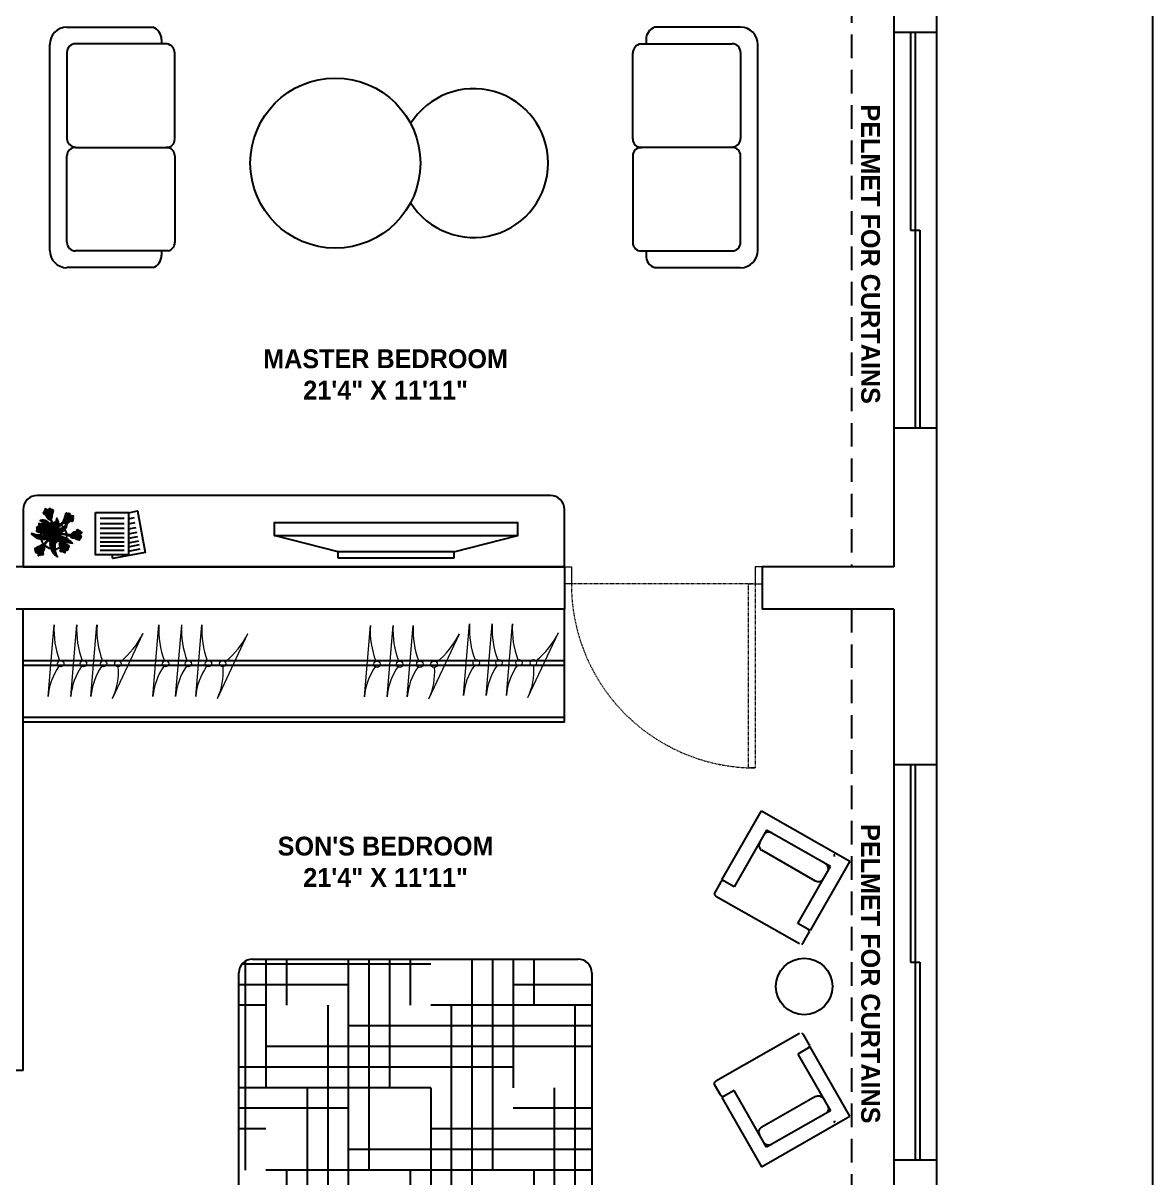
# Model space of a CAD drawing. Header units: inches. Extents: x 9636 to 21597, y -10243 to 557.
# Drawn here: x 13231.5 to 13471.5, y -9154.1 to -8908.9 of the extents above; entities that cross this region are included whole.
import ezdxf

# ---------------------------------------------------------------- set-up
doc = ezdxf.new("R2010")
doc.units = ezdxf.units.IN
doc.header["$MEASUREMENT"] = 0
for name, pattern in [('AUDIT_D_060311083008-3', [0]), ('DASHED', [0.75, 0.5, -0.25]), ('DASHED2', [0.375, 0.25, -0.125]), ('HIDDEN', [0.375, 0.25, -0.125])]:
    doc.linetypes.add(name, pattern=pattern)
for name, color, linetype in [('2', 9, 'Continuous'), ('8', 8, 'Continuous'), ('A-DOOR', 251, 'AUDIT_D_060311083008-3'), ('A-Door-Frame', 1, 'Continuous'), ('A-Door-Swing', 8, 'HIDDEN'), ('COTA', 254, 'Continuous'), ('IEL-HATCH-002', 7, 'Continuous'), ('M40-KOLTUKSUNGERI', 136, 'Continuous'), ('vflor', 10, 'Continuous'), ('vflor2', 50, 'Continuous'), ('Vflores5', 230, 'Continuous'), ('vfolha', 72, 'Continuous'), ('vfolha3', 86, 'Continuous')]:
    doc.layers.add(name, color=color, linetype=linetype)
doc.layers.add('Furniture', color=251, linetype='Continuous', lineweight=18)
doc.styles.add('HEMI', font='stylu.ttf')
pattern_1 = [(90, (16.9, 0), (-744, 744), [744, -744]), (90, (140.9, 0), (-744, 744), [744, -744]), (90, (264.9, 0), (-744, 744), [744, -744]), (90, (388.9, 0), (-744, 744), [744, -744]), (90, (512.9, 0), (-744, 744), [744, -744]), (90, (636.9, 0), (-744, 744), [744, -744]), (90, (760.9, 0), (-744, 744), [744, -744]), (0, (16.9, 744), (744, -744), [744, -744]), (0, (16.9, 868), (744, -744), [744, -744]), (0, (16.9, 992), (744, -744), [744, -744]), (0, (16.9, 1116), (744, -744), [744, -744]), (0, (16.9, 1240), (744, -744), [744, -744]), (0, (16.9, 1364), (744, -744), [744, -744]), (0, (16.9, 1488), (744, -744), [744, -744])]
pattern_2 = [(90, (-251.9726772, -167.8507474), (-0.001875, 3e-19), [])]
pattern_3 = [(90, (-2438.3887037, 74.9963485), (-0.0028125, 2e-19), [])]
pattern_4 = [(90, (-251.97267724, -167.85074738), (-0.000375, 8e-20), [])]
pattern_5 = [(90, (-251.9726772, -167.8507474), (-0.001125, 2e-19), [])]

# ---------------------------------------------------------------- blocks, each defined once
blk = doc.blocks.new('db')
at = {"layer": 'IEL-HATCH-002', "transparency": 33554687}
h = blk.add_hatch(dxfattribs=at)
h.set_pattern_fill('AR-PARQ1', color=253, scale=62)
h.set_pattern_definition(pattern_1)
h.paths.add_polyline_path([(3316.83, 804.31), (3284.13, 804.31, 0.147224), (3264.9, 797.58, -0.185244), (3241.83, 789.83), (3241.83, 743.73, 0.414214), (3244.71, 740.84), (3313.94, 740.84, 0.414214), (3316.83, 743.73)])
h = blk.add_hatch(dxfattribs=at)
h.set_pattern_fill('AR-PARQ1', color=253, scale=62)
h.set_pattern_definition(pattern_1)
h.paths.add_polyline_path([(3316.83, 804.31), (3284.13, 804.31, 0.147224), (3264.9, 797.58, -0.185244), (3241.83, 789.83), (3241.83, 743.73, 0.414214), (3244.71, 740.84), (3313.94, 740.84, 0.414214), (3316.83, 743.73)])
h = blk.add_hatch(dxfattribs=at)
h.set_pattern_fill('HOUND', color=33, scale=70)
h.set_pattern_definition([(0, (16.908, 0), (17.5, 4.375), [70, -35]), (90, (16.908, 0), (-4.375, -17.5), [70, -35])])
h.paths.add_polyline_path([(3316.83, 804.31), (3284.13, 804.31, 0.147224), (3264.9, 797.58, -0.185244), (3241.83, 789.83), (3241.83, 743.73, 0.414214), (3244.71, 740.84), (3313.94, 740.84, 0.414214), (3316.83, 743.73)])
at = {"color": 0, "linetype": 'ByBlock'}
for p, q in [((3241.83, 824.5), (3316.83, 824.5)), ((3241.83, 821.61), (3241.83, 824.5)), ((3316.83, 821.61), (3316.83, 824.5)), ((3241.83, 821.61), (3316.83, 821.61)), ((3244.71, 819.69), (3244.71, 806.23)), ((3276.44, 819.69), (3244.71, 819.69)), ((3276.44, 806.23), (3276.44, 819.69)), ((3313.94, 819.69), (3282.21, 819.69)), ((3282.21, 819.69), (3282.21, 806.23)), ((3313.94, 806.23), (3313.94, 819.69)), ((3241.83, 743.73), (3241.83, 818.73)), ((3316.83, 818.73), (3316.83, 743.73)), ((3244.71, 806.23), (3276.44, 806.23)), ((3282.21, 806.23), (3313.94, 806.23)), ((3279.33, 804.31), (3316.83, 804.31)), ((3313.94, 740.84), (3244.71, 740.84))]:
    blk.add_line(p, q, dxfattribs=at)
for centre, radius, start, end in [((3244.71, 818.73), 2.88, 90, 180), ((3313.94, 818.73), 2.88, 0, 90), ((3221.63, 812.96), 24.04, 343.7398, 16.2602), ((3299.52, 812.96), 24.04, 163.7398, 196.2602), ((3259.13, 812.96), 24.04, 343.7398, 16.2602), ((3337.02, 812.96), 24.04, 163.7398, 196.2602), ((3285.7, 768.99), 35.35, 92.5398, 126.0403), ((3282.65, 746.81), 57.59, 93.3065, 106.9429), ((3236.62, 885.64), 88.69, 273.3665, 289.2534), ((3243.27, 823.78), 33.98, 267.5673, 309.5461), ((3244.71, 743.73), 2.88, 180, 270), ((3313.94, 743.73), 2.88, 270, 0)]:
    blk.add_arc(centre, radius, start, end, dxfattribs=at)
blk = doc.blocks.new('*U11')
at = {"layer": 'A-Door-Frame', "lineweight": 5}
for p, q in [((0, -100), (0, 0)), ((1145.5, -100), (1145.5, 0))]:
    blk.add_line(p, q, dxfattribs=at)
for points in [[(0, -100), (40, -100), (40, 0), (0, 0)], [(1145.5, -100), (1105.5, -100), (1105.5, 0), (1145.5, 0)]]:
    blk.add_lwpolyline(points, dxfattribs=at)
at = {"layer": 'A-Door-Swing', "linetype": 'DASHED2', "lineweight": 5}
blk.add_line((49.5, 0), (1115, 0), dxfattribs=at)
blk.add_lwpolyline([(40, 0), (40, 1065.5), (80, 1065.5), (80, 0)], close=True, dxfattribs=at)
blk.add_arc((40, 0), 1065.5, 360, 90, dxfattribs=at)
blk = doc.blocks.new('erh')
for p, q in [((3623.97, 765.54), (3599.36, 765.54)), ((3599.36, 765.54), (3599.36, 764.17)), ((3623.97, 764.17), (3623.97, 765.54)), ((3623.97, 764.17), (3599.36, 764.17))]:
    blk.add_line(p, q)
at = {"ltscale": 7}
for p, q in [((3599.36, 764.17), (3585.77, 760.72)), ((3623.97, 764.17), (3637.56, 760.72))]:
    blk.add_line(p, q, dxfattribs=at)
blk.add_lwpolyline([(3585.77, 760.72), (3637.56, 760.72), (3637.56, 758.04), (3585.77, 758.04)], close=True, dxfattribs=at)
blk = doc.blocks.new('flor_PB_copo_de_leite_verm_médio')
at = {"layer": '2', "lineweight": -3}
h = blk.add_hatch(dxfattribs=at)
h.set_pattern_fill('ANSI31', color=256, scale=0.003, angle=45, style=0)
h.set_pattern_definition(pattern_4)
h.paths.add_polyline_path([(0.063, 0.1833, 0.810808), (0.0623, 0.1846, 0.06826), (0.0478, 0.1746, 0.172607), (0.0272, 0.1364, 0.007149), (0.0285, 0.1354, -0.179283), (0.0494, 0.1742, -0.064983)])
at = {"layer": 'COTA', "lineweight": -3}
h = blk.add_hatch(dxfattribs=at)
h.set_pattern_fill('ANSI31', color=256, scale=0.015, angle=45, style=0)
h.set_pattern_definition(pattern_2)
h.paths.add_polyline_path([(-0.0189, 0.04, -0.060626), (0.002, -0.0006, -0.05545), (0.0002, 0.0412, 0.006234), (-0.0056, 0.0763, 0.056575), (-0.0068, 0.0851, 0.27568), (-0.0351, 0.1134, -0.234589), (-0.0294, 0.0929, 0.047492), (-0.0303, 0.0781, 0.1286)])
at = {"layer": 'vflor', "lineweight": -3}
h = blk.add_hatch(dxfattribs=at)
h.set_pattern_fill('ANSI31', color=256, scale=0.0225, angle=45, style=0)
h.set_pattern_definition(pattern_3)
h.paths.add_polyline_path([(0.0537, 0.1736, -0.062762), (0.0494, 0.1742, 0.179373), (0.0285, 0.1354, 0.009523), (0.0302, 0.1341, 0.335981), (0.0492, 0.1401, -0.407226), (0.0702, 0.1466, 0.287974), (0.0741, 0.1584, -0.393845), (0.0685, 0.1703, 0.34066)])
h.paths.add_polyline_path([(0.0478, 0.1746, -0.195055), (0.038, 0.1833, 0.480655), (0.0235, 0.1828, -0.393714), (0.01, 0.1794, 0.636994), (0.0069, 0.1741, 0.195059), (0.0272, 0.1364, -0.172607)])
h = blk.add_hatch(dxfattribs=at)
h.set_pattern_fill('ANSI31', color=256, scale=0.0225, angle=45, style=0)
h.set_pattern_definition(pattern_3)
h.paths.add_polyline_path([(0.0569, 0.1417, -0.389519), (0.0702, 0.1466, 0.407226), (0.0492, 0.1401, -0.573419), (0.0208, 0.1425, -0.154978), (0.0069, 0.1741, 0.091173), (0.0125, 0.1423, 0.027975), (0.0149, 0.121, 0.581785), (0.0308, 0.1095, 0.232783)])
h = blk.add_hatch(dxfattribs=at)
h.set_pattern_fill('ANSI31', color=256, scale=0.0225, angle=45, style=0)
h.set_pattern_definition([(90, (-251.9726772, -167.8507474), (-0.0028125, 3e-19), [])])
h.paths.add_polyline_path([(-0.0839, 0.1054, 0.195059), (-0.0838, 0.1482, 0.636994), (-0.0891, 0.1515, -0.393714), (-0.1026, 0.148, 0.480655), (-0.1157, 0.1417, -0.195055), (-0.1202, 0.1294, -0.172607)])
h.paths.add_polyline_path([(-0.1213, 0.1282, -0.062762), (-0.1249, 0.1257, 0.34066), (-0.1364, 0.1158, -0.393845), (-0.1357, 0.1026, 0.287974), (-0.1267, 0.094, -0.407226), (-0.105, 0.0983, 0.335981), (-0.0855, 0.102, 0.009523), (-0.0846, 0.1039, 0.179373)])
h = blk.add_hatch(dxfattribs=at)
h.set_pattern_fill('ANSI31', color=256, scale=0.0225, angle=45, style=0)
h.set_pattern_definition(pattern_3)
h.paths.add_polyline_path([(-0.0738, 0.1176, 0.091173), (-0.0838, 0.1482, -0.212423), (-0.0855, 0.102, -0.368913), (-0.1067, 0.0992, 0.372027), (-0.1267, 0.094, -0.515766), (-0.1096, 0.0929, 0.208294), (-0.0744, 0.08, 0.319618), (-0.0643, 0.0883, 0.02186), (-0.064, 0.0892, 0.198243), (-0.0658, 0.0976, 0.027975)])
h = blk.add_hatch(dxfattribs=at)
h.set_pattern_fill('ANSI31', color=256, scale=0.0225, angle=45, style=0)
h.set_pattern_definition(pattern_3)
h.paths.add_polyline_path([(0.1289, 0.077), (0.1149, 0.077, 0.103526), (0.109, 0.0587, 0.188907), (0.1112, 0.0508), (0.1417, 0.0508, 0.00576), (0.1459, 0.0519, 0.055963), (0.1658, 0.0536), (0.1658, 0.0555, -0.157327), (0.1324, 0.066, -0.180489)])
h.paths.add_polyline_path([(0.132, 0.0859, 0.407226), (0.1313, 0.108, -0.515766), (0.1274, 0.0913, 0.102556), (0.1149, 0.077), (0.1289, 0.077, -0.146601)])
h.paths.add_polyline_path([(0.1417, 0.0508), (0.1112, 0.0508, 0.197181), (0.1185, 0.0464, 0.030629)])
h.paths.add_polyline_path([(0.1778, 0.0569, -0.053314), (0.1658, 0.0555), (0.1658, 0.0536, 0.035031)])
h = blk.add_hatch(dxfattribs=at)
h.set_pattern_fill('ANSI31', color=256, scale=0.0225, angle=45, style=0)
h.set_pattern_definition(pattern_3)
h.paths.add_polyline_path([(0.1319, 0.0859, 0.335981), (0.1324, 0.066, 0.009523), (0.1342, 0.0648, 0.179373), (0.1641, 0.0971, -0.062762), (0.1622, 0.101, 0.34066), (0.1543, 0.114, -0.393845), (0.1412, 0.1154, 0.287974), (0.1313, 0.108, -0.407226)])
h.paths.add_polyline_path([(0.1355, 0.0639, 0.195059), (0.1777, 0.0569, 0.636994), (0.1818, 0.0615, -0.393714), (0.1806, 0.0755, 0.480655), (0.1764, 0.0893, -0.195055), (0.1651, 0.0958, -0.172607)])
h = blk.add_hatch(dxfattribs=at)
h.set_pattern_fill('ANSI31', color=256, scale=0.0225, angle=45, style=0)
h.set_pattern_definition(pattern_3)
h.paths.add_polyline_path([(-0.0894, 0.0299, 0.287974), (-0.1015, 0.0326, -0.393845), (-0.1129, 0.026, 0.34066), (-0.1148, 0.0109, -0.062762), (-0.1149, 0.0066, 0.179373), (-0.0744, -0.0107, 0.009523), (-0.0733, -0.0089, 0.335981), (-0.081, 0.0095, -0.407226)])
h.paths.add_polyline_path([(-0.1153, 0.005, -0.195055), (-0.123, -0.0056, 0.480655), (-0.1212, -0.0199, -0.393714), (-0.1166, -0.0331, 0.636994), (-0.111, -0.0357, 0.195059), (-0.0753, -0.0121, -0.172607)])
h = blk.add_hatch(dxfattribs=at)
h.set_pattern_fill('ANSI31', color=256, scale=0.0225, angle=45, style=0)
h.set_pattern_definition(pattern_3)
h.paths.add_polyline_path([(-0.0781, 0.016, -0.499692), (-0.0879, 0.0297, 0.031835), (-0.089, 0.0306, 0.387143), (-0.0827, 0.0103, -0.368913), (-0.0733, -0.0089, -0.212423), (-0.111, -0.0357, 0.091173), (-0.0799, -0.0273, 0.027975), (-0.0588, -0.0229, 0.581785), (-0.0489, -0.0061, 0.203102)])
h = blk.add_hatch(dxfattribs=at)
h.set_pattern_fill('ANSI31', color=256, scale=0.0225, angle=45, style=0)
h.set_pattern_definition(pattern_3)
h.paths.add_polyline_path([(0.0953, -0.0289, -0.172607), (0.1287, -0.0566, -0.195055), (0.1391, -0.0488, 0.480655), (0.1415, -0.0344, -0.393714), (0.1408, -0.0205, 0.636994), (0.1362, -0.0164, 0.195059)])
h.paths.add_polyline_path([(0.094, -0.0299, 0.009523), (0.0924, -0.0314, 0.335981), (0.0945, -0.0512, -0.407226), (0.0968, -0.0731, 0.287974), (0.1076, -0.0792, -0.393845), (0.1204, -0.0761, 0.34066), (0.1266, -0.0622, -0.062762), (0.1279, -0.0581, 0.179373)])
h.paths.add_polyline_path([(-0.0262, -0.1669, -0.062762), (-0.0221, -0.1683, 0.34066), (-0.0073, -0.1719, -0.393845), (0.003, -0.1637, 0.287974), (0.0048, -0.1514, -0.407226), (-0.0112, -0.1362, 0.335981), (-0.0255, -0.1224, 0.009523), (-0.0277, -0.1228, 0.179373)])
h.paths.add_polyline_path([(-0.0293, -0.1232, 0.195059), (-0.0642, -0.1479, 0.636994), (-0.0638, -0.1541, -0.393714), (-0.0532, -0.1631, 0.480655), (-0.0404, -0.17, -0.195055), (-0.0278, -0.1666, -0.172607)])
h = blk.add_hatch(dxfattribs=at)
h.set_pattern_fill('ANSI31', color=256, scale=0.0225, angle=45, style=0)
h.set_pattern_definition(pattern_3)
h.paths.add_polyline_path([(0.1362, -0.0164, 0.091173), (0.104, -0.0156, 0.005176), (0.1, -0.0151, 0.031213), (0.0761, -0.0137, 0.401025), (0.0682, -0.0272, 0.182301), (0.0868, -0.0545, 0.048427), (0.0946, -0.059, -0.389519), (0.0968, -0.0731, 0.372027), (0.0959, -0.0525, -0.368913), (0.0924, -0.0314, -0.212423)])
h = blk.add_hatch(dxfattribs=at)
h.set_pattern_fill('ANSI31', color=256, scale=0.0225, angle=45, style=0)
h.set_pattern_definition(pattern_3)
h.paths.add_polyline_path([(-0.0141, -0.1007, 0.401025), (-0.0295, -0.0987, 0.036395), (-0.0451, -0.1219, 0.091173), (-0.0642, -0.1479, -0.212423), (-0.0255, -0.1224, -0.368913), (-0.011, -0.1381, 0.372027), (0.0048, -0.1514, -0.389519), (-0.005, -0.1411, 0.232783)])
at = {"layer": 'vflor2', "lineweight": -3}
h = blk.add_hatch(dxfattribs=at)
h.set_pattern_fill('ANSI31', color=256, scale=0.003, angle=45, style=0)
h.set_pattern_definition(pattern_4)
h.paths.add_polyline_path([(-0.1377, 0.1312, 0.810808), (-0.1376, 0.1298, -0.064896), (-0.1213, 0.1282, -0.179373), (-0.0846, 0.1039, 0.007149), (-0.0839, 0.1054, 0.172607), (-0.1202, 0.1294, 0.06826)])
h = blk.add_hatch(dxfattribs=at)
h.set_pattern_fill('ANSI31', color=256, scale=0.003, angle=45, style=0)
h.set_pattern_definition(pattern_4)
h.paths.add_polyline_path([(0.1698, 0.1128, 0.810808), (0.1684, 0.113, -0.064896), (0.1641, 0.0971, -0.179373), (0.1342, 0.0648, 0.007149), (0.1355, 0.0639, 0.172607), (0.1651, 0.0958, 0.06826)])
h = blk.add_hatch(dxfattribs=at)
h.set_pattern_fill('ANSI31', color=256, scale=0.003, angle=45, style=0)
h.set_pattern_definition(pattern_4)
h.paths.add_polyline_path([(-0.1253, 0.0193, 0.810808), (-0.1265, 0.0186, 0.06826), (-0.1153, 0.005, 0.172607), (-0.0753, -0.0121, 0.007149), (-0.0744, -0.0107, -0.179373), (-0.1149, 0.0066, -0.064896)])
h = blk.add_hatch(dxfattribs=at)
h.set_pattern_fill('ANSI31', color=256, scale=0.003, angle=45, style=0)
h.set_pattern_definition(pattern_4)
h.paths.add_polyline_path([(0.1287, -0.0566, 0.172607), (0.0953, -0.0289, 0.007149), (0.094, -0.0299, -0.179163), (0.1279, -0.058, -0.065099), (0.1342, -0.0732, 0.810808), (0.1356, -0.0728, 0.06826)])
h.paths.add_polyline_path([(-0.0262, -0.1669, -0.179373), (-0.0277, -0.1228, 0.007149), (-0.0293, -0.1232, 0.172607), (-0.0278, -0.1666, 0.06826), (-0.0192, -0.1819, 0.810808), (-0.018, -0.1811, -0.064896)])
at = {"layer": 'vfolha', "lineweight": -3}
h = blk.add_hatch(dxfattribs=at)
h.set_pattern_fill('ANSI31', color=256, scale=0.015, angle=45, style=0)
h.set_pattern_definition(pattern_2)
h.paths.add_polyline_path([(0.054, 0.0738, 0.127589), (0.0486, 0.1142, -0.086119), (0.0381, 0.0811, -0.059679), (0.0245, 0.0612, 0.116627), (0.0048, 0.0173, 0.025621), (0.0069, -0.0015, -0.068154), (0.0272, 0.0228, -0.000151), (0.0274, 0.0229, 0.183159)])
h = blk.add_hatch(dxfattribs=at)
h.set_pattern_fill('ANSI31', color=256, scale=0.015, angle=45, style=0)
h.set_pattern_definition(pattern_2)
h.paths.add_polyline_path([(-0.0549, 0.016, 0.265175), (-0.0016, -0.0043, 0.036905), (-0.0126, 0.0206, 0.179226), (-0.0604, 0.0563, 0.151605), (-0.1113, 0.0557, 0.069982), (-0.1292, 0.0424, -0.168565), (-0.0761, 0.0329, -0.082744)])
h = blk.add_hatch(dxfattribs=at)
h.set_pattern_fill('ANSI31', color=256, scale=0.015, angle=45, style=0)
h.set_pattern_definition(pattern_2)
h.paths.add_polyline_path([(0.1002, -0.0021, 0.039304), (0.1482, 0.0135, 0.068382), (0.0963, 0.0205, 0.10961), (0.0151, 0.0023, 0.024586), (0.0091, -0.0069, 0.011075), (0.0231, -0.011, 0.060604)])
h = blk.add_hatch(dxfattribs=at)
h.set_pattern_fill('ANSI31', color=256, scale=0.015, angle=45, style=0)
h.set_pattern_definition(pattern_2)
h.paths.add_polyline_path([(-0.0383, -0.0202, -0.057879), (-0.0754, -0.0469, -0.085249), (-0.1387, -0.0692, 0.196212), (-0.0587, -0.0707, 0.178698), (-0.0038, -0.0224, -0.012556), (0.0014, -0.0113, 0.006908), (0.0024, -0.0086, 0.016323), (-0.0191, -0.0096, 0.147369)])
h = blk.add_hatch(dxfattribs=at)
h.set_pattern_fill('ANSI31', color=256, scale=0.015, angle=45, style=0)
h.set_pattern_definition(pattern_2)
h.paths.add_polyline_path([(0.035, -0.0948, 0.179247), (0.103, -0.1228, -0.074362), (0.0605, -0.0824, -0.06874), (0.0332, -0.0355, 0.223763), (0.0106, -0.0123, -0.003009), (0.0067, -0.0111, 0.013752), (0.0011, -0.0229, 0.194857)])
at = {"layer": 'vfolha3', "lineweight": -3}
h = blk.add_hatch(dxfattribs=at)
h.set_pattern_fill('ANSI31', color=256, scale=0.009, angle=45, style=0)
h.set_pattern_definition(pattern_5)
h.paths.add_polyline_path([(0.0229, 0.109, -0.105036), (0.0188, 0.1112, 0.035642), (0.0088, 0.0862, 0.116698), (0.002, -0.0006, -0.01118), (0.0048, -0.0086, -0.197923), (0.0064, -0.0099, -0.299106), (0.0079, -0.0072, -0.128725), (0.0136, 0.086, -0.033571)])
h.paths.add_polyline_path([(0.109, 0.0561, 0.020555), (0.0826, 0.0481, 0.04487), (0.028, 0.0233, 0.031599), (0.0272, 0.0227, -0.003948), (0.0262, 0.0219, 0.065186), (0.0069, -0.0015, 0.0079), (0.0079, -0.0072, -0.10574), (0.0091, -0.0069, -0.072643), (0.0293, 0.0184, -0.0595), (0.0308, 0.0195, -0.045412), (0.0854, 0.0441, -0.019949), (0.1105, 0.0517, -0.000004), (0.1105, 0.0517, -0.105311)])
h.paths.add_polyline_path([(0.0689, -0.02, -0.046422), (0.0091, -0.0069, 0.418069), (0.0064, -0.0099, -0.119803), (0.0067, -0.0111, -0.0265), (0.0106, -0.0123, 0.04382), (0.0679, -0.0246, -0.105295)])
h.paths.add_polyline_path([(-0.0646, 0.0872, -0.105036), (-0.0672, 0.0833, -0.033616), (-0.0481, 0.0674, -0.117525), (-0.0016, -0.0043, 0.0101), (0.0007, -0.0039, -0.6516), (0.0024, -0.0086, -0.006908), (0.0014, -0.0113, -0.002695), (0.0026, -0.009, -0.214172), (0.0048, -0.0086, 0.124622), (-0.0443, 0.0702, 0.035076)])
h = blk.add_hatch(dxfattribs=at)
h.set_pattern_fill('ANSI31', color=256, scale=0.009, angle=45, style=0)
h.set_pattern_definition(pattern_5)
h.paths.add_polyline_path([(0.0024, -0.0086, 0.6516), (0.0007, -0.0039, -0.075013), (-0.0165, -0.0047, 0.023602), (-0.0479, -0.0084, -0.105295), (-0.0475, -0.0131, -0.037995)])
h = blk.add_hatch(dxfattribs=at)
h.set_pattern_fill('ANSI31', color=256, scale=0.009, angle=45, style=0)
h.set_pattern_definition(pattern_5)
h.paths.add_polyline_path([(0.0067, -0.0111, -0.115287), (0.0064, -0.0099, 0.430337), (0.0026, -0.009, 0.002695), (0.0014, -0.0113, -0.028957), (-0.0038, -0.0224, 0.079152), (-0.0231, -0.0965, -0.105383), (-0.0185, -0.0974, -0.094973)])
at = {"layer": '2', "lineweight": -3}
blk.add_lwpolyline([(0.0494, 0.1742, -0.064896), (0.063, 0.1833, 0.810808), (0.0623, 0.1846, 0.06826), (0.0478, 0.1746, -0.195055)], format="xyb", dxfattribs=at)
at = {"layer": 'vflor', "lineweight": -3}
for points in [[(0.0478, 0.1746, -0.195055), (0.038, 0.1833, 0.501368), (0.0232, 0.1823, -0.376344), (0.01, 0.1794, 0.636994), (0.0069, 0.1741, 0.091173), (0.0125, 0.1423, 0.036395), (0.0161, 0.1146, 0.096784), (0.0188, 0.1112, 0.035642)], [(0.0069, 0.1741, 0.212423), (0.0302, 0.1341, 0.368913), (0.0502, 0.1417, -0.372027), (0.0702, 0.1466, 0.287974)], [(0.0229, 0.109, 0.182881), (0.0308, 0.1096, 0.232624), (0.0569, 0.1417, -0.389519), (0.0702, 0.1466, 0.287974), (0.0741, 0.1584, -0.393845), (0.0685, 0.1703, 0.34066), (0.0537, 0.1736, -0.062762), (0.0494, 0.1742, -0.064896)], [(-0.1213, 0.1282, -0.062762), (-0.1249, 0.1257, 0.34066), (-0.1364, 0.1158, -0.393845), (-0.1357, 0.1026, 0.287974), (-0.1267, 0.094, -0.389519), (-0.1126, 0.0961, 0.232624), (-0.0745, 0.08, 0.293556), (-0.0646, 0.0872, -0.033616)], [(-0.0838, 0.1482, -0.212423), (-0.0855, 0.102, -0.368913), (-0.1067, 0.0992, 0.372027), (-0.1267, 0.094, -0.287974)], [(-0.0646, 0.0872, 0.096784), (-0.0638, 0.0915, 0.036395), (-0.0738, 0.1176, 0.091173), (-0.0838, 0.1482, 0.636994), (-0.0891, 0.1515, -0.376344), (-0.1021, 0.1478, 0.501368), (-0.1157, 0.1417, -0.195055), (-0.1202, 0.1294, 0.06826)], [(0.1641, 0.0971, -0.062762), (0.1622, 0.101, 0.34066), (0.1543, 0.114, -0.393845), (0.1412, 0.1154, 0.287974), (0.1313, 0.108, -0.389519), (0.131, 0.0937, 0.232624), (0.1089, 0.0587, 0.164597), (0.1105, 0.0517, 0.020555)], [(0.1105, 0.0517, 0.222448), (0.1185, 0.0464, 0.036395), (0.1459, 0.0519, 0.091173), (0.1777, 0.0569, 0.636994), (0.1818, 0.0615, -0.376344), (0.1803, 0.075, 0.501368), (0.1764, 0.0893, -0.195055), (0.1651, 0.0958, 0.06826)], [(0.1777, 0.0569, -0.212423), (0.1324, 0.066, -0.368913), (0.1331, 0.0874, 0.372027), (0.1313, 0.108, -0.287974)], [(-0.1153, 0.005, -0.195055), (-0.123, -0.0056, 0.501368), (-0.1207, -0.0202, -0.376344), (-0.1166, -0.0331, 0.636994), (-0.111, -0.0357, 0.084136), (-0.0821, -0.0283, 0.053439)], [(-0.0819, 0.0168, 0.007798), (-0.0833, 0.017, -0.389519), (-0.0894, 0.0299, 0.287974), (-0.1015, 0.0326, -0.393845), (-0.1129, 0.026, 0.34066), (-0.1148, 0.0109, -0.062762), (-0.1149, 0.0066, -0.064896)], [(-0.111, -0.0357, 0.212423), (-0.0733, -0.0089, 0.368913), (-0.0827, 0.0103, -0.372027), (-0.0894, 0.0299, 0.287974)], [(-0.0821, -0.0283, 0.006984), (-0.0799, -0.0273, 0.036395), (-0.0526, -0.0212, 0.401755), (-0.0489, -0.006, 0.224419), (-0.0819, 0.0168, -0.389519)], [(0.0999, -0.0151, 0.031062), (0.0761, -0.0137, 0.401755), (0.0682, -0.0272, 0.182145), (0.0868, -0.0545, -0.389519)], [(0.1362, -0.0164, 0.212423), (0.0924, -0.0314, 0.368913), (0.0959, -0.0525, -0.372027), (0.0968, -0.0731, 0.287974)], [(0.1287, -0.0566, -0.195055), (0.1391, -0.0488, 0.501368), (0.141, -0.034, -0.376344), (0.1408, -0.0205, 0.636994), (0.1362, -0.0164, 0.091173), (0.104, -0.0156, 0.005326), (0.0999, -0.0151, 0.035051)], [(-0.0228, -0.0937, 0.002909), (-0.0231, -0.0965, 0.154212)], [(-0.0231, -0.0965, -0.105383), (-0.0185, -0.0974, -0.232624)], [(-0.0185, -0.0974, -0.002356), (-0.0183, -0.0952, 0.146929)]]:
    blk.add_lwpolyline(points, format="xyb", dxfattribs=at)
for centre, radius, start, end in [((0.088, -0.0672), 0.0105, 326.05346, 51.18088), ((0.107, -0.0676), 0.0117, 208.42362, 272.68371), ((0.1157, -0.0845), 0.00967, 60.62377, 146.61085), ((-0.0625, -0.1509), 0.00341, 118.62204, 248.60969), ((0.016, -0.1868), 0.0891, 133.25404, 154.09167), ((-0.0162, -0.1786), 0.0569, 99.4044, 147.37517), ((-0.0633, -0.1643), 0.0102, 10.04204, 92.5361), ((-0.044, -0.1615), 0.00928, 186.39617, 292.90701), ((0.122, -0.2171), 0.1923, 141.99782, 150.33518), ((-0.0229, -0.1078), 0.0113, 91.21877, 126.28527), ((-0.0229, -0.1078), 0.0113, 38.73312, 67.15565), ((-0.0506, -0.1301), 0.0469, 346.40588, 38.7878), ((0.0046, -0.1356), 0.0158, 189.11173, 270.7379), ((0.0023, -0.1733), 0.00967, 85.65447, 171.64155), ((0.0055, -0.1409), 0.0105, 181.08445, 266.21187), ((-0.0059, -0.1561), 0.0117, 319.58162, 23.8417)]:
    blk.add_arc(centre, radius, start, end, dxfattribs=at)
at = {"layer": 'vflor2', "lineweight": -3}
for points in [[(0.0272, 0.1364, -0.172607), (0.0478, 0.1746, -0.810808)], [(0.0494, 0.1742, 0.179373), (0.0285, 0.1354, 0.243738)], [(-0.1202, 0.1294, 0.06826), (-0.1377, 0.1312, 0.810808), (-0.1376, 0.1298, -0.064896), (-0.1213, 0.1282, -0.062762)], [(-0.1213, 0.1282, -0.179373), (-0.0846, 0.1039, -0.243738)], [(-0.0839, 0.1054, 0.172607), (-0.1202, 0.1294, 0.810808)], [(0.1641, 0.0971, -0.179373), (0.1342, 0.0648, -0.243738)], [(0.1355, 0.0639, 0.172607), (0.1651, 0.0958, 0.810808)], [(0.1651, 0.0958, 0.06826), (0.1698, 0.1128, 0.810808), (0.1684, 0.113, -0.064896), (0.1641, 0.0971, -0.062762)], [(-0.1149, 0.0066, -0.064896), (-0.1253, 0.0193, 0.810808), (-0.1265, 0.0186, 0.06826), (-0.1153, 0.005, -0.195055)], [(-0.0753, -0.0121, -0.172607), (-0.1153, 0.005, -0.810808)], [(-0.1149, 0.0066, 0.179373), (-0.0744, -0.0107, 0.243738)], [(0.1279, -0.0581, 0.179373), (0.094, -0.0299, 0.243738)], [(0.0953, -0.0289, -0.172607), (0.1287, -0.0566, -0.810808)], [(0.1279, -0.0581, -0.064896), (0.1342, -0.0732, 0.810808), (0.1356, -0.0728, 0.06826), (0.1287, -0.0566, -0.195055)], [(-0.0278, -0.1666, 0.06826), (-0.0192, -0.1819, 0.810808), (-0.018, -0.1811, -0.064896), (-0.0262, -0.1669, -0.062762)]]:
    blk.add_lwpolyline(points, format="xyb", dxfattribs=at)
for centre, radius, start, end in [((0.1436, -0.0656), 0.0174, 154.52499, 168.89014), ((0.0325, -0.1428), 0.0648, 162.35832, 201.53093), ((0.0325, -0.1428), 0.0634, 161.62193, 202.29851), ((-0.0299, -0.1839), 0.0174, 63.37518, 77.74033)]:
    blk.add_arc(centre, radius, start, end, dxfattribs=at)
at = {"layer": 'Vflores5', "lineweight": -3}
for points in [[(-0.0646, 0.0872, -0.105036), (-0.0672, 0.0833, -0.232624)], [(0.0188, 0.1112, 0.105036), (0.0229, 0.109, 0.232624)]]:
    blk.add_lwpolyline(points, format="xyb", dxfattribs=at)
for centre, radius, start, end in [((0.1138, -0.0163), 0.0469, 234.76941, 245.85945), ((0.1145, -0.0652), 0.0125, 298.49672, 13.74444), ((-0.0275, -0.1388), 0.0165, 2.25327, 83.25197), ((-0.0299, -0.1839), 0.0174, 83.16098, 127.31003), ((-0.0123, -0.1605), 0.0125, 218.52088, 293.7686)]:
    blk.add_arc(centre, radius, start, end, dxfattribs=at)
at = {"layer": 'vfolha', "lineweight": -3}
for points in [[(-0.0068, 0.0851, 0.275681), (-0.0351, 0.1134, -0.234589), (-0.0294, 0.0929, 0.047492), (-0.0303, 0.0781, 0.04348)], [(-0.0205, 0.0954, -0.172243), (-0.0166, 0.0773, 0.077621), (-0.0032, 0.012, 0.077621)], [(0.0088, 0.0862, 0.042088), (-0.0068, 0.0851, 0.275681)], [(0.0002, 0.0412, 0.006234), (-0.0056, 0.0763, 0.056573), (-0.0068, 0.0851, -0.234589)], [(0.0483, 0.0897, -0.192821), (0.0402, 0.0606, 0.073411), (0.0069, -0.0015, 0.073411)], [(0.0381, 0.0811, 0.067782), (0.0136, 0.086, -0.033571)], [(0.054, 0.0738, 0.127589), (0.0486, 0.1142, -0.086131), (0.0381, 0.0811, 0.067782)], [(-0.0604, 0.0563, 0.151618), (-0.1113, 0.0557, 0.069982), (-0.1292, 0.0424, -0.168565), (-0.0761, 0.0329, 0.046466)], [(-0.0968, 0.0502, -0.205437), (-0.0512, 0.0368, 0.058316), (-0.0016, -0.0043, 0.058316)], [(-0.0761, 0.0329, 0.046466), (-0.0819, 0.0168, 0.007798)], [(-0.0761, 0.0329, -0.082744), (-0.0549, 0.016, 0.276015), (0.0007, -0.0039)], [(-0.0481, 0.0674, 0.044708), (-0.0604, 0.0563, 0.151618)], [(-0.0126, 0.0206, 0.179213), (-0.0604, 0.0563, 0.069982)], [(-0.0303, 0.0781, 0.04348), (-0.0443, 0.0702, 0.035076)], [(-0.0303, 0.0781, 0.1286), (-0.0189, 0.04)], [(0.0381, 0.0811, -0.059667), (0.0245, 0.0612, 0.116627), (0.0048, 0.0173)], [(0.0963, 0.0205, 0.10961), (0.0151, 0.0023)], [(0.0262, 0.0219, 0.188192), (0.054, 0.0738, -0.146551)], [(0.0826, 0.0481, 0.105029), (0.054, 0.0738, 0.127589)], [(0.0963, 0.0205, 0.070573), (0.0854, 0.0441, -0.019885)], [(0.1002, -0.0021, 0.039304), (0.1482, 0.0135, 0.068382), (0.0963, 0.0205, 0.070573)], [(-0.0754, -0.0469, -0.085249), (-0.1387, -0.0692, 0.196212), (-0.0587, -0.0707, 0.116806)], [(-0.0821, -0.0283, 0.053439), (-0.0754, -0.0469, -0.085249)], [(-0.0754, -0.0469, 0.057879), (-0.0383, -0.0202, -0.147369), (-0.0191, -0.0096)], [(0.0024, -0.0086, -0.215955), (-0.0587, -0.0707, 0.085249)], [(-0.0587, -0.0707, 0.116806), (-0.0228, -0.0937, 0.002909)], [(0.0067, -0.0111, -0.251756), (0.0332, -0.0355, 0.06874), (0.0605, -0.0824, -0.179247)], [(0.0231, -0.011, 0.060604), (0.1002, -0.0021, 0.179336)], [(0.0605, -0.0824, 0.10465), (0.0868, -0.0545, 0.048427)], [(0.0999, -0.0151, 0.035051), (0.1002, -0.0021, 0.039304)], [(0.035, -0.0948, 0.179247), (0.103, -0.1228, -0.074362), (0.0605, -0.0824, 0.10465)]]:
    blk.add_lwpolyline(points, format="xyb", dxfattribs=at)
for centre, radius, start, end in [((-0.0102, 0.0896), 0.0139, 190.06958, 242.48935), ((-0.0878, 0.0701), 0.0254, 262.11732, 302.39957), ((-0.08, 0.0499), 0.00599, 347.78368, 86.15042), ((-0.0594, 0.0223), 0.0178, 74.49482, 123.97717), ((-0.0724, 0.0394), 0.0178, 0.08699, 39.539), ((-0.0502, -0.0401), 0.0641, 77.78182, 91.78472), ((-0.0693, 0.0225), 0.0327, 0.20976, 31.92019), ((0.0078, -0.0063), 0.0481, 169.04102, 181.09966), ((-0.0235, 0.0311), 0.0256, 243.16592, 284.90905), ((0.0078, -0.0063), 0.0481, 125.0447, 127.26796), ((0.0126, 0.0674), 0.0355, 197.71368, 226.0983), ((-0.0399, 0.0122), 0.0237, 345.74173, 17.16538), ((-0.0233, 0.0795), 0.0131, 303.74997, 6.60468), ((-0.0246, 0.0544), 0.0178, 315.47045, 358.64473), ((-0.0169, 0.037), 0.0137, 310.27531, 0.93748), ((0.0078, -0.0063), 0.0337, 90.89202, 95.66254), ((0.0078, -0.0063), 0.0481, 84.24309, 93.41424), ((0.169, -0.6187), 0.6324, 94.47296, 104.64731), ((0.0386, 0.0213), 0.0247, 151.60175, 190.66969), ((0.0358, 0.0403), 0.0149, 146.4115, 207.58726), ((0.0026, 0.0795), 0.0503, 293.55496, 316.3797), ((0.018, 0.0059), 0.0132, 322.00004, 352.85922), ((0.0078, -0.0063), 0.0337, 30.75352, 48.70086), ((0.0078, -0.0063), 0.0481, 48.37922, 53.48251), ((0.0341, 0.0749), 0.0195, 277.08005, 314.90147), ((0.0233, 0.0716), 0.0201, 326.90295, 24.02222), ((0.0078, -0.0063), 0.0481, 26.2812, 42.50767), ((0.0452, 0.0091), 0.011, 327.95211, 11.40339), ((0.0559, -0.017), 0.0203, 48.43671, 93.90095), ((0.0714, 0.0137), 0.0151, 338.1322, 6.32349), ((0.0853, -0.0166), 0.0247, 52.61939, 89.78674), ((0.1009, 0.0153), 0.0097, 332.211, 7.61063), ((0.1181, 0.021), 0.0133, 229.78984, 280.54295), ((-0.1074, 0.0398), 0.1075, 273.93392, 298.94757), ((-0.0966, -0.05), 0.024, 277.8461, 326.78539), ((-0.025, 0.0639), 0.1371, 243.67647, 247.94444), ((-0.0565, -0.0429), 0.0115, 203.81396, 275.53615), ((-0.0687, -0.0555), 0.0152, 316.69932, 9.10373), ((-0.641, 0.746), 0.9916, 306.19464, 310.45478), ((-0.0409, 0.0026), 0.0391, 256.5993, 286.53899), ((0.0078, -0.0063), 0.0481, 186.68961, 196.69167), ((-0.056, -0.0382), 0.0265, 334.36194, 7.25599), ((0.0078, -0.0063), 0.0337, 174.23073, 178.5976), ((0.0078, -0.0063), 0.0337, 186.56531, 188.94774), ((-0.0187, -0.0373), 0.0203, 64.56441, 106.85464), ((0.0078, -0.0063), 0.0481, 234.04097, 243.43878), ((-0.0357, -0.0156), 0.0259, 322.78424, 352.31368), ((0.0078, -0.0063), 0.0337, 235.73809, 239.99946), ((0.0078, -0.0063), 0.0481, 249.05421, 269.98808), ((0.0078, -0.0063), 0.0337, 247.99557, 262.54547), ((0.0005, -0.0066), 0.00272, 314.64998, 87.003), ((0.1067, -0.017), 0.1058, 183.21378, 227.31914), ((0.0041, -0.0112), 0.00269, 2.62705, 123.08973), ((0.0092, -0.0097), 0.0028, 92.38449, 209.44316), ((0.0516, -0.0351), 0.0451, 164.84565, 182.9382), ((0.1199, -0.005), 0.1133, 183.06311, 242.24012), ((0.0037, -0.0488), 0.0259, 41.57869, 80.28056), ((0.0341, -0.0507), 0.0201, 167.76738, 199.41407), ((0.0124, -0.0736), 0.0272, 49.88322, 85.86694), ((0.0308, -0.0254), 0.0233, 56.37497, 95.86097), ((0.0318, -0.1048), 0.0316, 50.36499, 94.18943), ((0.0078, -0.0063), 0.0337, 313.93658, 336.7486), ((0.0442, -0.0765), 0.0127, 177.3069, 222.64166), ((0.0078, -0.0063), 0.0481, 307.65427, 340.48063), ((0.0078, -0.0063), 0.0337, 344.76694, 352.6586), ((0.0078, -0.0063), 0.0481, 346.0982, 356.13489), ((0.0078, -0.0063), 0.0926, 253.67561, 287.11012), ((0.0631, -0.0992), 0.0117, 162.8431, 213.36496), ((0.0551, -0.1285), 0.0329, 62.77138, 95.47835), ((0.0132, -0.2158), 0.1229, 56.58868, 63.98537)]:
    blk.add_arc(centre, radius, start, end, dxfattribs=at)
at = {"layer": 'vfolha3', "lineweight": -3}
for points in [[(-0.0672, 0.0833, -0.033616), (-0.0481, 0.0674, 0.044708)], [(-0.0443, 0.0702, 0.035076), (-0.0646, 0.0872, 0.096784)], [(0.0188, 0.1112, 0.035642), (0.0088, 0.0862, 0.042088)], [(0.0136, 0.086, -0.033571), (0.0229, 0.109, 0.182881)], [(0.0826, 0.0481, 0.04487), (0.028, 0.0233, 0.057779), (0.0265, 0.0222, 0.066188), (0.0069, -0.0015)], [(0.0854, 0.0441, 0.045412), (0.0308, 0.0195, 0.0595), (0.0293, 0.0184, 0.072643), (0.0091, -0.0069)], [(0.109, 0.0561, 0.020555), (0.0826, 0.0481, 0.105029)], [(0.0854, 0.0441, -0.019917), (0.1105, 0.0517, 0.222448)]]:
    blk.add_lwpolyline(points, format="xyb", dxfattribs=at)
for centre, radius, start, end in [((0.1889, 0.0286), 0.1891, 162.25068, 188.87536), ((0.1889, 0.0286), 0.1844, 161.84377, 191.1841), ((-0.1754, -0.066), 0.1844, 19.54635, 46.35807), ((-0.1754, -0.066), 0.1891, 17.67608, 46.09092), ((0.0073, -0.339), 0.3351, 94.06606, 99.47421), ((0.0073, -0.339), 0.3304, 90.83808, 99.54171), ((0.2193, -0.12), 0.2435, 152.85839, 174.45598), ((0.2193, -0.12), 0.2388, 152.85839, 174.55947), ((0.1092, 0.308), 0.3351, 252.19725, 262.92324), ((0.1092, 0.308), 0.3304, 252.35914, 262.99075)]:
    blk.add_arc(centre, radius, start, end, dxfattribs=at)
blk = doc.blocks.new('RTHD')
for p, q in [((6186.29, 7472.01), (6191.43, 7472.01)), ((6186.29, 7470.94), (6191.43, 7470.94)), ((6192.34, 7471.92), (6193.6, 7472.16)), ((6192.34, 7470.84), (6193.79, 7471.11)), ((6186.29, 7469.9), (6191.43, 7469.9)), ((6186.29, 7468.86), (6191.43, 7468.86)), ((6186.29, 7467.94), (6191.43, 7467.94)), ((6192.34, 7469.78), (6193.98, 7470.09)), ((6192.34, 7468.72), (6194.18, 7469.07)), ((6192.34, 7467.79), (6194.35, 7468.16)), ((6186.29, 7466.99), (6191.43, 7466.99)), ((6186.29, 7466.17), (6191.43, 7466.17)), ((6192.34, 7466.82), (6194.52, 7467.23)), ((6192.34, 7465.98), (6194.67, 7466.42)), ((6192.34, 7465.05), (6194.84, 7465.52)), ((6186.29, 7465.25), (6191.43, 7465.25))]:
    blk.add_line(p, q)
blk.add_lwpolyline([(6185.35, 7473.27), (6192.34, 7473.27), (6192.34, 7464.28), (6185.35, 7464.28)], close=True)
blk.add_lwpolyline([(6192.34, 7473.21), (6194.25, 7473.57), (6195.91, 7464.74), (6189.04, 7463.45), (6188.88, 7464.28)])
blk = doc.blocks.new('46u46 u')
at = {"layer": 'Furniture', "color": 133, "lineweight": -2, "true_color": 0x84cdcc}
for p, q in [((1719223.22, 5855.25), (1719238.43, 5853.97)), ((1719223.22, 5850.43), (1719238.43, 5849.14)), ((1719223.22, 5846.14), (1719238.43, 5844.86)), ((1719222.81, 5841.56), (1719236.62, 5835.07))]:
    blk.add_line(p, q, dxfattribs=at)
for centre in [(1719230.18, 5852.56), (1719230.18, 5847.73), (1719230.18, 5843.45), (1719230.18, 5840.42)]:
    blk.add_circle(centre, 0.673, dxfattribs=at)
for centre, radius, start, end in [((1719222.13, 5842.1), 13.19, 55.3487, 85.2486), ((1719237.35, 5835.38), 18.62, 86.6903, 110.6016), ((1719222.13, 5837.28), 13.19, 55.3487, 85.2486), ((1719237.35, 5830.56), 18.62, 86.6903, 110.6016), ((1719222.13, 5833), 13.19, 55.3487, 85.2486), ((1719237.35, 5826.27), 18.62, 86.6903, 110.6016), ((1719228.44, 5853.49), 13.19, 244.7514, 274.6513), ((1719244.98, 5851.7), 18.62, 219.3984, 243.3097)]:
    blk.add_arc(centre, radius, start, end, dxfattribs=at)

msp = doc.modelspace()

# ---------------------------------------------------------------- linework, layer by layer
for p, q in [((13425.52, -8653.34), (13425.52, -8994.84)), ((13416.52, -8881.34), (13416.52, -8994.84)), ((13416.52, -8994.84), (13416.52, -9024.34)), ((13425.52, -8994.84), (13425.52, -9033.34)), ((13346.52, -9024.34), (13157.52, -9024.34)), ((13346.52, -9024.34), (13346.52, -9033.34)), ((13416.52, -9024.34), (13388.52, -9024.34)), ((13388.52, -9024.34), (13388.52, -9033.34)), ((13346.52, -9033.34), (13166.52, -9033.34)), ((13231.52, -9131.34), (13231.52, -9033.34)), ((13346.52, -9057.34), (13346.52, -9033.34)), ((13416.52, -9033.34), (13388.52, -9033.34)), ((13416.52, -9033.34), (13416.52, -9496.34)), ((13416.52, -9033.34), (13416.52, -9191.34)), ((13425.52, -9033.34), (13425.52, -9505.34)), ((13346.52, -9056.34), (13231.52, -9056.34)), ((13346.52, -9057.34), (13231.52, -9057.34)), ((13379.94, -9090.87), (13388.35, -9076.16)), ((13388.35, -9076.16), (13407.14, -9086.89)), ((13389.47, -9080.29), (13382.6, -9092.36)), ((13389, -9081.15), (13388.87, -9081.32)), ((13389.15, -9081), (13389, -9081.15)), ((13389.33, -9080.86), (13389.15, -9081)), ((13389.73, -9080.72), (13389.33, -9080.86)), ((13403.01, -9088), (13389.47, -9080.29)), ((13390.16, -9080.71), (13389.73, -9080.72)), ((13390.56, -9080.86), (13390.16, -9080.71)), ((13387.85, -9083.29), (13387.84, -9083.72)), ((13387.84, -9083.72), (13388, -9084.13)), ((13388.02, -9082.88), (13387.85, -9083.29)), ((13388, -9084.13), (13388.12, -9084.3)), ((13388.12, -9084.3), (13388.26, -9084.45)), ((13388.26, -9084.45), (13388.44, -9084.56)), ((13399.87, -9091.1), (13388.44, -9084.56)), ((13403.88, -9085.66), (13403.77, -9085.47)), ((13403.9, -9085.89), (13403.88, -9085.66)), ((13396.12, -9100.09), (13403.01, -9088)), ((13407.14, -9086.89), (13398.74, -9101.59)), ((13402.13, -9087.5), (13401.97, -9087.38)), ((13402.29, -9087.65), (13402.13, -9087.5)), ((13402.41, -9087.8), (13402.29, -9087.65)), ((13402.57, -9088.21), (13402.41, -9087.8)), ((13402.46, -9089.04), (13402.59, -9088.63)), ((13402.59, -9088.63), (13402.57, -9088.21)), ((13379.65, -9091.4), (13378.49, -9093.51)), ((13379.71, -9091.28), (13379.63, -9091.37)), ((13379.79, -9091.2), (13379.71, -9091.28)), ((13379.88, -9091.13), (13379.79, -9091.2)), ((13380.09, -9091.06), (13379.88, -9091.13)), ((13382.6, -9092.36), (13379.94, -9090.87)), ((13380.31, -9091.06), (13380.09, -9091.06)), ((13380.5, -9091.15), (13380.31, -9091.06)), ((13399.88, -9091.05), (13400.3, -9091.2)), ((13400.3, -9091.2), (13400.73, -9091.19)), ((13400.73, -9091.19), (13401.14, -9091.03)), ((13401.14, -9091.03), (13401.29, -9090.92)), ((13401.29, -9090.92), (13401.41, -9090.79)), ((13401.41, -9090.79), (13401.5, -9090.63)), ((13378.39, -9093.67), (13378.38, -9093.89)), ((13378.47, -9093.48), (13378.39, -9093.67)), ((13378.38, -9093.89), (13378.46, -9094.1)), ((13378.46, -9094.1), (13378.53, -9094.19)), ((13378.53, -9094.19), (13378.61, -9094.27)), ((13378.61, -9094.27), (13378.7, -9094.35)), ((13396.42, -9104.46), (13378.7, -9094.35)), ((13398.74, -9101.59), (13396.12, -9100.09)), ((13397.23, -9104.22), (13398.45, -9102.12)), ((13398.31, -9101.33), (13398.23, -9101.25)), ((13398.39, -9101.4), (13398.31, -9101.33)), ((13398.45, -9101.47), (13398.39, -9101.4)), ((13398.53, -9101.68), (13398.45, -9101.47)), ((13398.48, -9102.1), (13398.54, -9101.9)), ((13398.54, -9101.9), (13398.53, -9101.68)), ((13396.86, -9104.49), (13397.08, -9104.4)), ((13397.08, -9104.4), (13397.15, -9104.35)), ((13397.15, -9104.35), (13397.21, -9104.28)), ((13397.21, -9104.28), (13397.27, -9104.2)), ((13396.42, -9123.47), (13378.7, -9133.59)), ((13396.86, -9123.44), (13397.08, -9123.53)), ((13397.08, -9123.53), (13397.15, -9123.58)), ((13397.15, -9123.58), (13397.21, -9123.66)), ((13397.21, -9123.66), (13397.27, -9123.73)), ((13397.23, -9123.71), (13398.45, -9125.81)), ((13398.74, -9126.34), (13396.12, -9127.84)), ((13396.12, -9127.84), (13403.01, -9139.93)), ((13398.31, -9126.61), (13398.23, -9126.68)), ((13398.39, -9126.53), (13398.31, -9126.61)), ((13398.45, -9126.47), (13398.39, -9126.53)), ((13398.53, -9126.26), (13398.45, -9126.47)), ((13398.48, -9125.83), (13398.54, -9126.04)), ((13398.54, -9126.04), (13398.53, -9126.26)), ((13407.14, -9141.05), (13398.74, -9126.34)), ((13231.52, -9131.34), (13226.52, -9131.34)), ((13378.38, -9134.04), (13378.46, -9133.83)), ((13378.39, -9134.27), (13378.38, -9134.04)), ((13378.47, -9134.46), (13378.39, -9134.27)), ((13378.46, -9133.83), (13378.53, -9133.74)), ((13379.65, -9136.53), (13378.49, -9134.42)), ((13378.53, -9133.74), (13378.61, -9133.66)), ((13378.61, -9133.66), (13378.7, -9133.59)), ((13379.71, -9136.65), (13379.63, -9136.56)), ((13379.79, -9136.74), (13379.71, -9136.65)), ((13379.88, -9136.8), (13379.79, -9136.74)), ((13380.09, -9136.88), (13379.88, -9136.8)), ((13382.6, -9135.57), (13379.94, -9137.06)), ((13379.94, -9137.06), (13388.35, -9151.77)), ((13380.31, -9136.87), (13380.09, -9136.88)), ((13380.5, -9136.79), (13380.31, -9136.87)), ((13389.47, -9147.64), (13382.6, -9135.57)), ((13399.87, -9136.83), (13388.44, -9143.37)), ((13399.88, -9136.88), (13400.3, -9136.73)), ((13400.3, -9136.73), (13400.73, -9136.74)), ((13400.73, -9136.74), (13401.14, -9136.9)), ((13401.14, -9136.9), (13401.29, -9137.01)), ((13401.29, -9137.01), (13401.41, -9137.14)), ((13401.41, -9137.14), (13401.5, -9137.3)), ((13403.01, -9139.93), (13389.47, -9147.64)), ((13402.13, -9140.43), (13401.97, -9140.56)), ((13402.29, -9140.29), (13402.13, -9140.43)), ((13402.41, -9140.13), (13402.29, -9140.29)), ((13402.57, -9139.73), (13402.41, -9140.13)), ((13402.46, -9138.89), (13402.59, -9139.3)), ((13402.59, -9139.3), (13402.57, -9139.73)), ((13388.35, -9151.77), (13407.14, -9141.05)), ((13403.88, -9142.27), (13403.77, -9142.47)), ((13403.9, -9142.04), (13403.88, -9142.27)), ((13387.84, -9144.22), (13388, -9143.81)), ((13387.85, -9144.65), (13387.84, -9144.22)), ((13388.02, -9145.05), (13387.85, -9144.65)), ((13388, -9143.81), (13388.12, -9143.63)), ((13388.12, -9143.63), (13388.26, -9143.49)), ((13388.26, -9143.49), (13388.44, -9143.37)), ((13389, -9146.78), (13388.87, -9146.61)), ((13389.15, -9146.94), (13389, -9146.78)), ((13389.33, -9147.07), (13389.15, -9146.94)), ((13389.73, -9147.22), (13389.33, -9147.07)), ((13390.16, -9147.22), (13389.73, -9147.22)), ((13390.56, -9147.08), (13390.16, -9147.22))]:
    msp.add_line(p, q)
at = {"linetype": 'DASHED', "ltscale": 10}
for p, q in [((13407.52, -8881.34), (13407.52, -9024.34)), ((13407.52, -9033.34), (13407.52, -9191.34))]:
    msp.add_line(p, q, dxfattribs=at)
at = {"color": 152, "true_color": 0x2776bb}
for p, q in [((13416.52, -8910.84), (13425.52, -8910.84)), ((13420.02, -8910.84), (13420.02, -8952.84)), ((13421.02, -8910.84), (13421.02, -8994.84)), ((13420.02, -8952.84), (13422.02, -8952.84)), ((13422.02, -8952.84), (13422.02, -8994.84)), ((13416.52, -8994.84), (13425.52, -8994.84)), ((13416.52, -9066.34), (13425.52, -9066.34)), ((13420.02, -9066.34), (13420.02, -9108.34)), ((13421.02, -9066.34), (13421.02, -9150.34)), ((13420.02, -9108.34), (13422.02, -9108.34)), ((13422.02, -9108.34), (13422.02, -9150.34)), ((13416.52, -9150.34), (13425.52, -9150.34))]:
    msp.add_line(p, q, dxfattribs=at)
at = {"color": 252, "true_color": 0x939598}
for p, q in [((13346.52, -9044.34), (13231.52, -9044.34)), ((13346.52, -9045.34), (13231.52, -9045.34))]:
    msp.add_line(p, q, dxfattribs=at)
msp.add_lwpolyline([(12814.52, -9505.34), (13471.52, -9505.34), (13471.52, -8515.34), (12814.52, -8515.34), (12814.52, -8979.34), (12814.52, -9332.34), (12814.52, -9505.34)])
at = {"ltscale": 7}
msp.add_lwpolyline([(13231.52, -9024.34), (13346.52, -9024.34), (13346.52, -9012.22, 0.414214), (13343.52, -9009.22), (13234.52, -9009.22, 0.414214), (13231.52, -9012.22)], format="xyb", close=True, dxfattribs=at)
msp.add_circle((13397.44, -9113.48), 6)
at = {"layer": 'M40-KOLTUKSUNGERI', "color": 18, "linetype": 'Continuous', "true_color": 0x000000}
for p, q in [((13240.84, -8909.79), (13259.09, -8909.79)), ((13383.95, -8909.79), (13365.7, -8909.79)), ((13237.17, -8957.17), (13237.17, -8913.45)), ((13262.09, -8913.29), (13242.67, -8913.29)), ((13260.92, -8912.41), (13260.92, -8913.29)), ((13362.69, -8913.29), (13382.11, -8913.29)), ((13363.86, -8912.41), (13363.86, -8913.29)), ((13387.61, -8957.17), (13387.61, -8913.45)), ((13240.84, -8915.12), (13240.84, -8933.39)), ((13263.75, -8933.51), (13263.75, -8915.24)), ((13361.03, -8933.51), (13361.03, -8915.24)), ((13383.95, -8915.12), (13383.95, -8933.39)), ((13242.67, -8935.22), (13261.92, -8935.35)), ((13242.67, -8935.29), (13261.92, -8935.29)), ((13382.11, -8935.22), (13362.86, -8935.35)), ((13382.11, -8935.29), (13362.86, -8935.29)), ((13240.84, -8955.45), (13240.84, -8937.12)), ((13263.75, -8937.12), (13263.75, -8955.49)), ((13361.03, -8937.12), (13361.03, -8955.49)), ((13383.95, -8955.45), (13383.95, -8937.12)), ((13262.31, -8957.29), (13242.67, -8957.29)), ((13260.92, -8957.29), (13260.92, -8958.16)), ((13362.47, -8957.29), (13382.11, -8957.29)), ((13363.86, -8957.29), (13363.86, -8958.16)), ((13259.09, -8960.83), (13240.84, -8960.83)), ((13365.7, -8960.83), (13383.95, -8960.83))]:
    msp.add_line(p, q, dxfattribs=at)
msp.add_circle((13297.85, -8938.63), 18.06, dxfattribs=at)
for centre, radius, start, end in [((13240.84, -8913.45), 3.67, 90, 180), ((13258.27, -8912.31), 2.65, 357.8498, 72.0605), ((13366.51, -8912.31), 2.65, 107.9395, 182.1502), ((13383.95, -8913.45), 3.67, 0, 90), ((13242.67, -8915.12), 1.83, 90, 180), ((13261.66, -8915.35), 2.1, 2.8218, 77.9947), ((13363.13, -8915.35), 2.1, 102.0053, 177.1782), ((13382.11, -8915.12), 1.83, 360, 90), ((13327.25, -8938.63), 15.81, 212.0201, 147.9799), ((13242.67, -8933.39), 1.83, 180, 270), ((13261.92, -8933.51), 1.83, 270, 0), ((13362.86, -8933.51), 1.83, 180, 270), ((13382.11, -8933.39), 1.83, 270, 0), ((13242.67, -8937.12), 1.83, 90, 180), ((13261.92, -8937.12), 1.83, 360, 90), ((13362.86, -8937.12), 1.83, 90, 180), ((13382.11, -8937.12), 1.83, 360, 90), ((13242.67, -8955.45), 1.83, 180, 270), ((13261.92, -8955.49), 1.83, 282.2638, 360), ((13362.86, -8955.49), 1.83, 180, 257.7362), ((13382.11, -8955.45), 1.83, 270, 0), ((13240.84, -8957.17), 3.67, 180, 270), ((13258.21, -8958.27), 2.71, 288.8654, 2.2163), ((13366.57, -8958.27), 2.71, 177.7837, 251.1346), ((13383.95, -8957.17), 3.67, 270, 0)]:
    msp.add_arc(centre, radius, start, end, dxfattribs=at)

# ---------------------------------------------------------------- block references
msp.add_blockref('RTHD', (7061.57, -16486.08))
at = {"xscale": -1, "rotation": 180}
msp.add_blockref('erh', (9699.07, -8257), dxfattribs=at)
at = {"lineweight": 9, "rotation": 89.99999999999993}
for p in [(19092.08, -1728275.11), (19114.35, -1728275.13), (19159.26, -1728275.23), (19180.33, -1728274.93)]:
    msp.add_blockref('46u46 u', p, dxfattribs=at)
at = {"rotation": 180}
msp.add_blockref('db', (16594.16, -8366.85), dxfattribs=at)
at = {"layer": '8', "xscale": 29.95138907847226, "yscale": 29.95138907847226, "zscale": 29.95138907847226, "rotation": 330.8064094222065}
msp.add_blockref('flor_PB_copo_de_leite_verm_médio', (13237.92, -9017.52), dxfattribs=at)
at = {"layer": 'A-DOOR', "lineweight": 5, "xscale": 0.03666666666666651, "yscale": 0.03666666666666651, "zscale": 0.03666666666666651, "rotation": 180}
msp.add_blockref('*U11', (13388.52, -9028.01), dxfattribs=at)

# ---------------------------------------------------------------- texts
at = {"color": 177, "lineweight": 15, "true_color": 0x293189, "char_height": 4, "width": 69.2136, "attachment_point": 3, "rotation": 270.0094, "style": 'HEMI'}
for insert in [(13413.55, -8992.57), (13413.55, -9145.4)]:
    msp.add_mtext('\\pxqc;{\\fStylus BT|b1|i0|c0|p34;PELMET FOR CURTAINS}', dxfattribs=dict(at, insert=insert))
at = {"color": 1, "lineweight": 15, "char_height": 4, "width": 81.1585, "attachment_point": 3, "rotation": 0.0094, "style": 'HEMI'}
for s, insert in [('\\pxqc;{\\fStylus BT|b1|i0|c0|p34;MASTER BEDROOM\\P21\'4" X 11\'11"}', (13349.1, -8978.17)), ('\\pxqc;{\\fStylus BT|b1|i0|c0|p34;SON\'S BEDROOM\\P21\'4" X 11\'11"}', (13349.1, -9081.67))]:
    msp.add_mtext(s, dxfattribs=dict(at, insert=insert))

doc.saveas('drawing.dxf')
